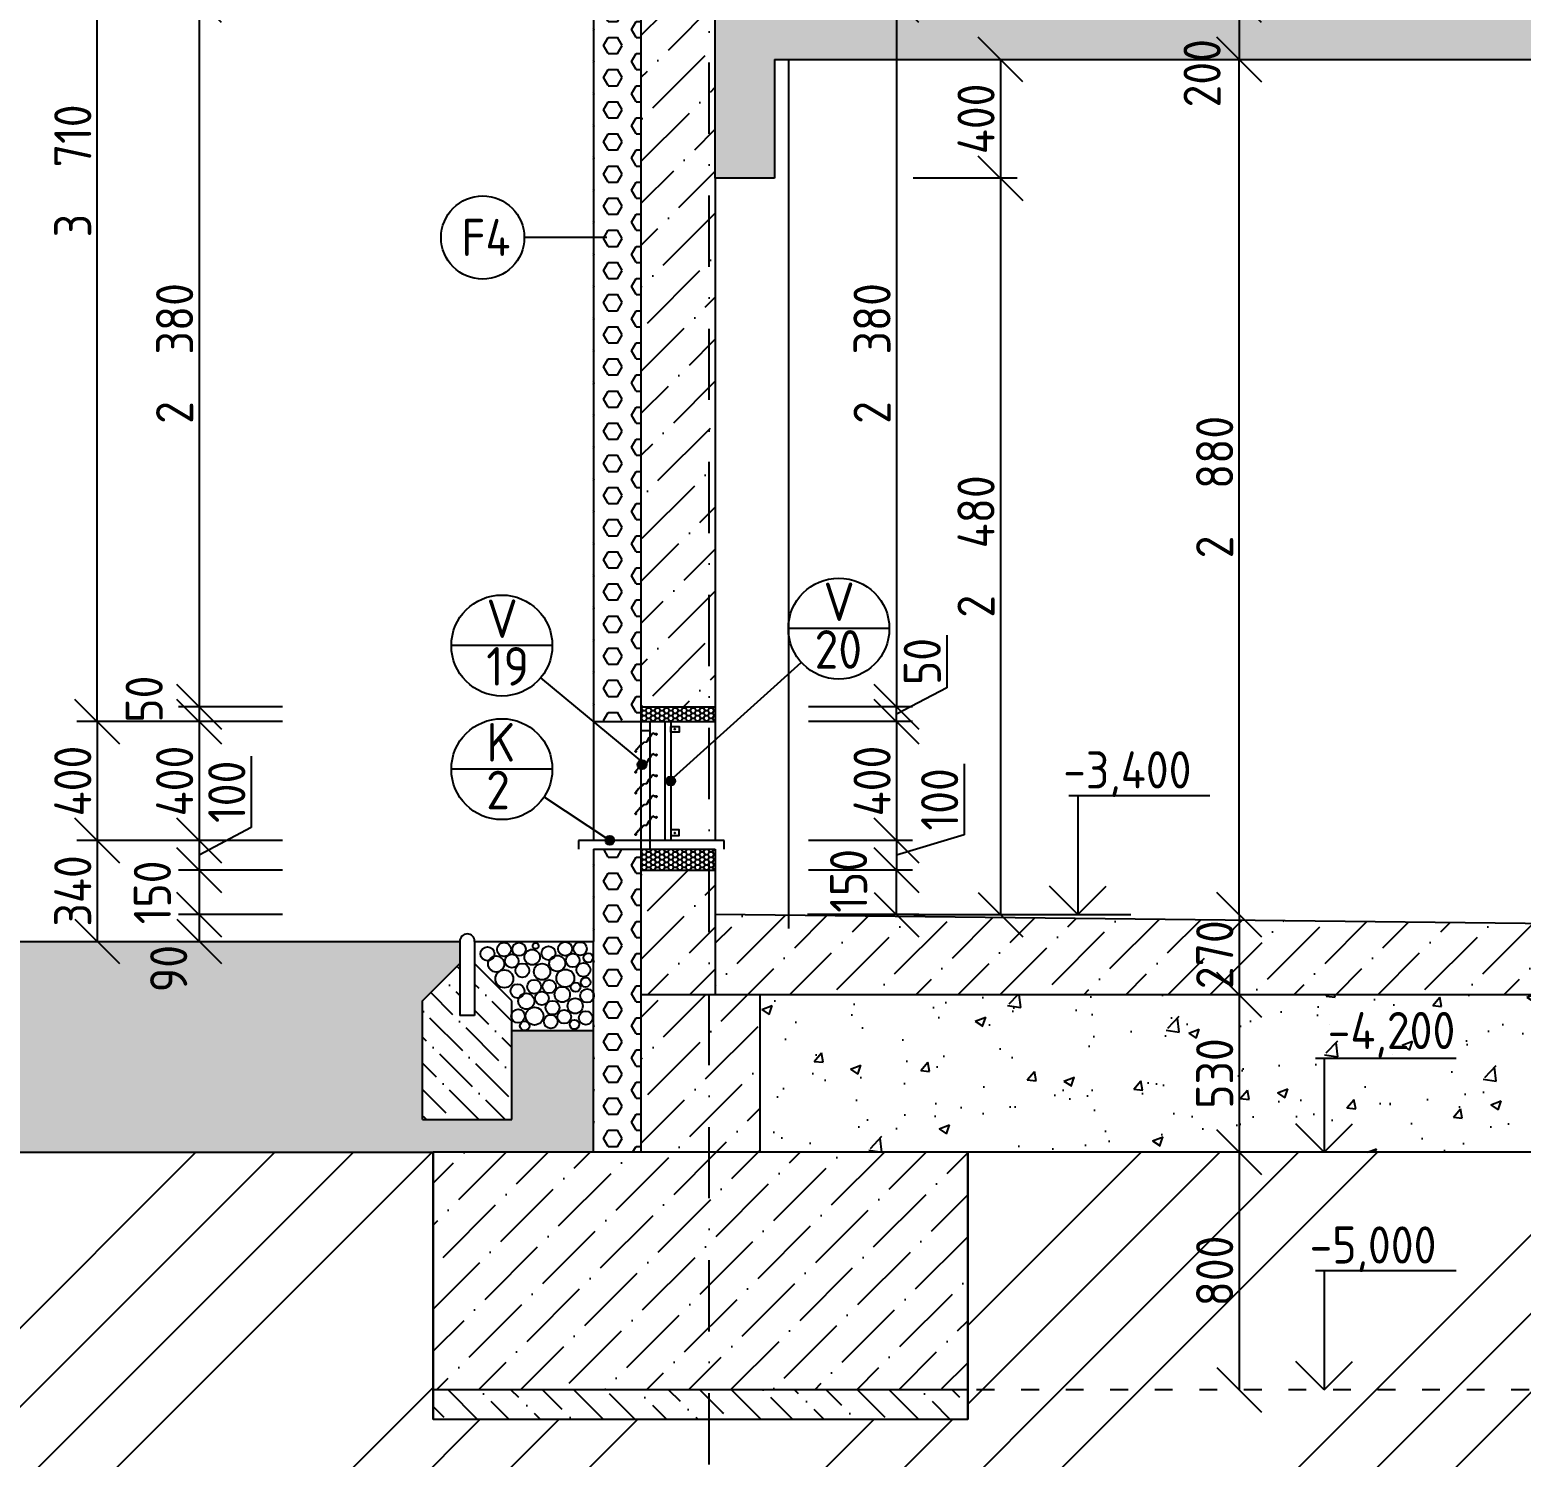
# Model space of a CAD drawing. Extents: x 3792242 to 5145247, y -1546315 to -1031918.
# Drawn here: x 3840655 to 3845676, y -1506987 to -1502180 of the extents above; entities that cross this region are included whole.
import ezdxf

# ---------------------------------------------------------------- set-up
doc = ezdxf.new("R2010")
doc.units = 0
doc.header["$MEASUREMENT"] = 0
doc.linetypes.add('ACAD_ISO03W100', pattern=[30, 12, -18])
doc.linetypes.add('BODKOCIARKOVANA_3', pattern=[5.6, 3, -1.3, 0, -1.3])
doc.layers.get('0').update_dxf_attribs({"linetype": 'CONTINUOUS'})
doc.layers.get('Defpoints').update_dxf_attribs({"color": 61, "linetype": 'CONTINUOUS'})
for name, color, linetype in [('KÓTY', 4, 'CONTINUOUS'), ('MÚRY', 1, 'CONTINUOUS'), ('OKNÁ', 143, 'CONTINUOUS'), ('osi', 253, 'CONTINUOUS'), ('POZEMOK', 7, 'CONTINUOUS'), ('TENKÁ', 7, 'CONTINUOUS'), ('ŠRAFY', 82, 'CONTINUOUS'), ('šrafy-múry', 8, 'CONTINUOUS')]:
    doc.layers.add(name, color=color, linetype=linetype)
doc.styles.add('STYLE1', font='isocp.shx')
doc.dimstyles.new('STANDARD-50', dxfattribs={"dimtxt": 125, "dimasz": 150, "dimexe": 10, "dimexo": 200, "dimgap": 20, "dimtad": 1, "dimdsep": 46, "dimlunit": 6, "dimtxsty": 'STYLE1', "dimblk1": 'OBLIQUE', "dimblk2": 'OBLIQUE', "dimsah": 1, "dimcen": 2.5, "dimse1": 1, "dimse2": 1, "dimadec": 0, "dimazin": 0, "dimtfac": 1, "dimtmove": 1, "dimatfit": 3, "dimldrblk": 'OBLIQUE', "dimfxl": 1, "dimtolj": 1, "dimtzin": 0, "dimarcsym": 0})
pattern_1 = [(45, (-46652.31, 7000), (53.0330086, 194.4543648), [250, -50, 0, -50])]
pattern_2 = [(45, (42813.19, 7000), (53.0330086, 194.4543648), [250, -50, 0, -50])]
pattern_3 = [(45, (42813.2, 0), (-795.49513, 795.49513), []), (45, (43078.4, 0), (-795.49513, 795.49513), []), (45, (43343.5, 0), (-795.49513, 795.49513), []), (45, (43608.7, 0), (-795.49513, 795.49513), [])]
pattern_4 = [(50, (-12142579.75, 625210.72), (358.6300913, -31.3760675), [37.5, -412.5]), (355, (-12142579.75, 625210.72), (-69.375667, 376.096067), [30, -330]), (100.4514445, (-12142549.87, 625208.1), (289.254423, 344.7199955), [31.870096, -350.571056]), (46.1842, (-12142579.75, 625310.72), (533.620665, -82.75964), [56.25, -618.75]), (96.6356355, (-12142535.3, 625303.83), (467.330973, 487.0593), [47.805171, -525.85688]), (351.184164, (-12142579.75, 625310.7), (467.330973, 487.0593), [45, -495]), (21, (-12142529.75, 625285.72), (298.453526, -201.3094453), [37.5, -412.5]), (326, (-12142529.75, 625285.72), (121.657666, 362.5750225), [30, -330]), (71.4514447, (-12142504.9, 625268.95), (420.111188, 161.2655764), [31.870095, -350.571056]), (37.5, (-12142579.75, 625210.72), (6.0799277, 166.4469269), [0, -326, 0, -335, 0, -331.25]), (7.5, (-12142579.75, 625210.72), (131.5347687, 197.205856), [0, -191, 0, -318.5, 0, -126.25]), (327.5, (-12142691.25, 625210.72), (266.9112181, -11.2774359), [0, -125, 0, -390, 0, -517.5]), (317.5, (-12142741.25, 625210.72), (291.5930847, 50.052491), [0, -162.5, 0, -259, 0, -367.5])]
pattern_5 = [(0, (-580897.81, 36883.5), (0, 54.12658774), [31.25, -62.5]), (120, (-580897.81, 36883.5), (-46.875, -27.06329387), [31.25, -62.5]), (60, (-580866.56, 36883.5), (-46.875, 27.06329387), [31.25, -62.5])]
pattern_6 = [(0, (-600416.307, 1000), (15, 8.660254038), [10, -20]), (120, (-600416.307, 1000), (-15, 8.660254038), [10, -20]), (60, (-600416.307, 1000), (4e-15, 17.320508076), [-20, 10])]
pattern_7 = [(135, (29533.19, 0), (-145.8407736, 39.7747564), [187.5, -37.5, 0, -37.5])]

# ---------------------------------------------------------------- blocks, each defined once
blk = doc.blocks.new('_OBLIQUE')
at = {"color": 0, "linetype": 'ByBlock'}
blk.add_line((-0.5, -0.5), (0.5, 0.5), dxfattribs=at)
blk = doc.blocks.new('*D33334')
at = {"layer": 'Defpoints', "color": 0}
for p in [(3843512.7, -1502280.3), (3843512.7, -1502680.3), (3843923.2, -1502680.3)]:
    blk.add_point(p, dxfattribs=at)
at = {"layer": 'KÓTY', "color": 0, "lineweight": -2, "ltscale": 0.25}
blk.add_line((3843923.2, -1502280.3), (3843923.2, -1502680.3), dxfattribs=at)
at = {"layer": 'KÓTY', "color": 0, "linetype": 'ByBlock', "lineweight": -2, "xscale": 150, "yscale": 150, "zscale": 150}
for p, rotation in [((3843923.2, -1502280.3), 90), ((3843923.2, -1502680.3), 270)]:
    blk.add_blockref('_OBLIQUE', p, dxfattribs=dict(at, rotation=rotation))
at = {"layer": 'KÓTY', "color": 0, "insert": (3843840.7, -1502480.3), "char_height": 125, "attachment_point": 5, "rotation": 90, "style": 'STYLE1'}
blk.add_mtext('\\A1;400', dxfattribs=at)
blk = doc.blocks.new('*D33335')
at = {"layer": 'Defpoints', "color": 0}
for p in [(3843312.7, -1502680.3), (3843312.7, -1505160.3), (3843923.2, -1505160.3)]:
    blk.add_point(p, dxfattribs=at)
at = {"layer": 'KÓTY', "color": 0, "lineweight": -2, "ltscale": 0.25}
blk.add_line((3843923.2, -1502680.3), (3843923.2, -1505160.3), dxfattribs=at)
at = {"layer": 'KÓTY', "color": 0, "linetype": 'ByBlock', "lineweight": -2, "xscale": 150, "yscale": 150, "zscale": 150}
for p, rotation in [((3843923.2, -1502680.3), 90), ((3843923.2, -1505160.3), 270)]:
    blk.add_blockref('_OBLIQUE', p, dxfattribs=dict(at, rotation=rotation))
at = {"layer": 'KÓTY', "color": 0, "insert": (3843840.7, -1503920.3), "char_height": 125, "attachment_point": 5, "rotation": 90, "style": 'STYLE1'}
blk.add_mtext('\\A1;2ﾠ480', dxfattribs=at)
blk = doc.blocks.new('*D39652')
at = {"layer": 'Defpoints', "color": 0}
for p in [(3844380.2, -1505960.3), (3844380.2, -1506760.3), (3844726.7, -1506760.3)]:
    blk.add_point(p, dxfattribs=at)
at = {"layer": 'KÓTY', "color": 0, "lineweight": -2, "ltscale": 0.25}
blk.add_line((3844726.7, -1505960.3), (3844726.7, -1506760.3), dxfattribs=at)
at = {"layer": 'KÓTY', "color": 0, "linetype": 'ByBlock', "lineweight": -2, "xscale": 150, "yscale": 150, "zscale": 150}
for p, rotation in [((3844726.7, -1505960.3), 90), ((3844726.7, -1506760.3), 270)]:
    blk.add_blockref('_OBLIQUE', p, dxfattribs=dict(at, rotation=rotation))
at = {"layer": 'KÓTY', "color": 0, "insert": (3844644.2, -1506360.3), "char_height": 125, "attachment_point": 5, "rotation": 90, "style": 'STYLE1'}
blk.add_mtext('\\A1;800', dxfattribs=at)
blk = doc.blocks.new('*D39653')
at = {"layer": 'Defpoints', "color": 0}
for p in [(3843680.2, -1505430.3), (3843680.2, -1505960.3), (3844726.7, -1505960.3)]:
    blk.add_point(p, dxfattribs=at)
at = {"layer": 'KÓTY', "color": 0, "lineweight": -2, "ltscale": 0.25}
blk.add_line((3844726.7, -1505430.3), (3844726.7, -1505960.3), dxfattribs=at)
at = {"layer": 'KÓTY', "color": 0, "linetype": 'ByBlock', "lineweight": -2, "xscale": 150, "yscale": 150, "zscale": 150}
for p, rotation in [((3844726.7, -1505430.3), 90), ((3844726.7, -1505960.3), 270)]:
    blk.add_blockref('_OBLIQUE', p, dxfattribs=dict(at, rotation=rotation))
at = {"layer": 'KÓTY', "color": 0, "insert": (3844644.2, -1505695.3), "char_height": 125, "attachment_point": 5, "rotation": 90, "style": 'STYLE1'}
blk.add_mtext('\\A1;530', dxfattribs=at)
blk = doc.blocks.new('*D39662')
at = {"layer": 'Defpoints', "color": 0}
for p in [(3844726.7, -1502080.3), (3844726.7, -1502280.3), (3844726.7, -1502280.3)]:
    blk.add_point(p, dxfattribs=at)
at = {"layer": 'KÓTY', "color": 0, "lineweight": -2, "ltscale": 0.25}
blk.add_line((3844726.7, -1502080.3), (3844726.7, -1502280.3), dxfattribs=at)
at = {"layer": 'KÓTY', "color": 0, "linetype": 'ByBlock', "lineweight": -2, "xscale": 150, "yscale": 150, "zscale": 150}
for p, rotation in [((3844726.7, -1502080.3), 90), ((3844726.7, -1502280.3), 270)]:
    blk.add_blockref('_OBLIQUE', p, dxfattribs=dict(at, rotation=rotation))
at = {"layer": 'KÓTY', "color": 0, "insert": (3844601.7, -1502326.5), "char_height": 125, "attachment_point": 5, "rotation": 90, "style": 'STYLE1'}
blk.add_mtext('\\A1;200', dxfattribs=at)
blk = doc.blocks.new('*D39663')
at = {"layer": 'Defpoints', "color": 0}
for p in [(3842957.2, -1502280.3), (3844726.7, -1502280.3), (3842757.2, -1505160.3)]:
    blk.add_point(p, dxfattribs=at)
at = {"layer": 'KÓTY', "color": 0, "lineweight": -2, "ltscale": 0.25}
blk.add_line((3844726.7, -1505160.3), (3844726.7, -1502280.3), dxfattribs=at)
at = {"layer": 'KÓTY', "color": 0, "linetype": 'ByBlock', "lineweight": -2, "xscale": 150, "yscale": 150, "zscale": 150}
for p, rotation in [((3844726.7, -1502280.3), 90), ((3844726.7, -1505160.3), 270)]:
    blk.add_blockref('_OBLIQUE', p, dxfattribs=dict(at, rotation=rotation))
at = {"layer": 'KÓTY', "color": 0, "insert": (3844644.2, -1503720.3), "char_height": 125, "attachment_point": 5, "rotation": 90, "style": 'STYLE1'}
blk.add_mtext('\\A1;2ﾠ880', dxfattribs=at)
blk = doc.blocks.new('*D39664')
at = {"layer": 'Defpoints', "color": 0}
for p in [(3843349.2, -1505160.3), (3843349.2, -1505430.3), (3844726.7, -1505430.3)]:
    blk.add_point(p, dxfattribs=at)
at = {"layer": 'KÓTY', "color": 0, "lineweight": -2, "ltscale": 0.25}
blk.add_line((3844726.7, -1505160.3), (3844726.7, -1505430.3), dxfattribs=at)
at = {"layer": 'KÓTY', "color": 0, "linetype": 'ByBlock', "lineweight": -2, "xscale": 150, "yscale": 150, "zscale": 150}
for p, rotation in [((3844726.7, -1505160.3), 90), ((3844726.7, -1505430.3), 270)]:
    blk.add_blockref('_OBLIQUE', p, dxfattribs=dict(at, rotation=rotation))
at = {"layer": 'KÓTY', "color": 0, "insert": (3844644.2, -1505295.3), "char_height": 125, "attachment_point": 5, "rotation": 90, "style": 'STYLE1'}
blk.add_mtext('\\A1;270', dxfattribs=at)
blk = doc.blocks.new('*D39670')
at = {"layer": 'Defpoints', "color": 0}
for p in [(3842962.7, -1505010.3), (3843573.2, -1505010.3), (3842962.7, -1505160.3)]:
    blk.add_point(p, dxfattribs=at)
at = {"layer": 'KÓTY', "color": 0, "lineweight": -2, "ltscale": 0.25}
blk.add_line((3843573.2, -1505160.3), (3843573.2, -1505010.3), dxfattribs=at)
at = {"layer": 'KÓTY', "color": 0, "linetype": 'ByBlock', "lineweight": -2, "xscale": 150, "yscale": 150, "zscale": 150}
for p, rotation in [((3843573.2, -1505010.3), 90), ((3843573.2, -1505160.3), 270)]:
    blk.add_blockref('_OBLIQUE', p, dxfattribs=dict(at, rotation=rotation))
at = {"layer": 'KÓTY', "color": 0, "insert": (3843411.7, -1505046.5), "char_height": 125, "attachment_point": 5, "rotation": 90, "style": 'STYLE1'}
blk.add_mtext('\\A1;150', dxfattribs=at)
blk = doc.blocks.new('*D39672')
at = {"layer": 'Defpoints', "color": 0}
for p in [(3842742.7, -1504910.3), (3842742.7, -1505010.3), (3843573.2, -1505010.3)]:
    blk.add_point(p, dxfattribs=at)
at = {"layer": 'KÓTY', "color": 0, "lineweight": -2, "ltscale": 0.25}
for p, q in [((3843800.7, -1504651.9), (3843800.7, -1504892)), ((3843800.7, -1504892), (3843573.2, -1504960.3)), ((3843573.2, -1504910.3), (3843573.2, -1505010.3))]:
    blk.add_line(p, q, dxfattribs=at)
at = {"layer": 'KÓTY', "color": 0, "linetype": 'ByBlock', "lineweight": -2, "xscale": 150, "yscale": 150, "zscale": 150}
for p, rotation in [((3843573.2, -1504910.3), 90), ((3843573.2, -1505010.3), 270)]:
    blk.add_blockref('_OBLIQUE', p, dxfattribs=dict(at, rotation=rotation))
at = {"layer": 'KÓTY', "color": 0, "insert": (3843718.2, -1504772), "char_height": 125, "attachment_point": 5, "rotation": 90, "style": 'STYLE1'}
blk.add_mtext('\\A1;100', dxfattribs=at)
blk = doc.blocks.new('*D39673')
at = {"layer": 'Defpoints', "color": 0}
for p in [(3842782.7, -1504510.3), (3842742.7, -1504910.3), (3843573.2, -1504910.3)]:
    blk.add_point(p, dxfattribs=at)
at = {"layer": 'KÓTY', "color": 0, "lineweight": -2, "ltscale": 0.25}
blk.add_line((3843573.2, -1504510.3), (3843573.2, -1504910.3), dxfattribs=at)
at = {"layer": 'KÓTY', "color": 0, "linetype": 'ByBlock', "lineweight": -2, "xscale": 150, "yscale": 150, "zscale": 150}
for p, rotation in [((3843573.2, -1504510.3), 90), ((3843573.2, -1504910.3), 270)]:
    blk.add_blockref('_OBLIQUE', p, dxfattribs=dict(at, rotation=rotation))
at = {"layer": 'KÓTY', "color": 0, "insert": (3843490.7, -1504710.3), "char_height": 125, "attachment_point": 5, "rotation": 90, "style": 'STYLE1'}
blk.add_mtext('\\A1;400', dxfattribs=at)
blk = doc.blocks.new('*D39674')
at = {"layer": 'Defpoints', "color": 0}
for p in [(3842962.7, -1504460.3), (3843573.2, -1504460.3), (3842962.7, -1504510.3)]:
    blk.add_point(p, dxfattribs=at)
at = {"layer": 'KÓTY', "color": 0, "lineweight": -2, "ltscale": 0.25}
for p, q in [((3843742.2, -1504218.9), (3843742.2, -1504396.5)), ((3843742.2, -1504396.5), (3843573.2, -1504485.3)), ((3843573.2, -1504510.3), (3843573.2, -1504460.3))]:
    blk.add_line(p, q, dxfattribs=at)
at = {"layer": 'KÓTY', "color": 0, "linetype": 'ByBlock', "lineweight": -2, "xscale": 150, "yscale": 150, "zscale": 150}
for p, rotation in [((3843573.2, -1504460.3), 90), ((3843573.2, -1504510.3), 270)]:
    blk.add_blockref('_OBLIQUE', p, dxfattribs=dict(at, rotation=rotation))
at = {"layer": 'KÓTY', "color": 0, "insert": (3843659.7, -1504307.7), "char_height": 125, "attachment_point": 5, "rotation": 90, "style": 'STYLE1'}
blk.add_mtext('\\A1;50', dxfattribs=at)
blk = doc.blocks.new('*D39675')
at = {"layer": 'Defpoints', "color": 0}
for p in [(3842962.7, -1502080.3), (3842837.7, -1504460.3), (3843573.2, -1504460.3)]:
    blk.add_point(p, dxfattribs=at)
at = {"layer": 'KÓTY', "color": 0, "lineweight": -2, "ltscale": 0.25}
blk.add_line((3843573.2, -1502080.3), (3843573.2, -1504460.3), dxfattribs=at)
at = {"layer": 'KÓTY', "color": 0, "linetype": 'ByBlock', "lineweight": -2, "xscale": 150, "yscale": 150, "zscale": 150}
for p, rotation in [((3843573.2, -1502080.3), 90), ((3843573.2, -1504460.3), 270)]:
    blk.add_blockref('_OBLIQUE', p, dxfattribs=dict(at, rotation=rotation))
at = {"layer": 'KÓTY', "color": 0, "insert": (3843490.7, -1503270.3), "char_height": 125, "attachment_point": 5, "rotation": 90, "style": 'STYLE1'}
blk.add_mtext('\\A1;2ﾠ380', dxfattribs=at)
blk = doc.blocks.new('ZALUZIE')
at = {"layer": 'POZEMOK', "linetype": 'ByBlock'}
for p, q in [((3889058.3, -1509696.8), (3889064.9, -1509702.6)), ((3889064.6, -1509703), (3889058.3, -1509697.5)), ((3889066.9, -1509705.4), (3889067.3, -1509705.1)), ((3888987.8, -1509741.5), (3888988.2, -1509741.2)), ((3889021.3, -1509719.5), (3889031.2, -1509720.9)), ((3889031.4, -1509721.4), (3889021.4, -1509720))]:
    blk.add_line(p, q, dxfattribs=at)
at = {"layer": 'POZEMOK', "linetype": 'ByBlock', "extrusion": (0, 0, -1)}
for centre, radius, start, end in [((-3889143.7, -1509820.2), 150, 41.4386, 45.3881), ((-3889143.7, -1509820.2), 150, 45.3881, 55.3086), ((-3889065.9, -1509701.5), 2, 222.4656, 311.2073), ((-3889068.7, -1509704), 2.25, 42.4656, 323.2073), ((-3888986.8, -1509742.2), 1.75, 143.2075, 50.9454), ((-3889078.9, -1509855.8), 148, 50.9454, 64.017), ((-3889078.9, -1509855.8), 148, 64.017, 67.1183)]:
    blk.add_arc(centre, radius, start, end, dxfattribs=at)
at = {"layer": 'POZEMOK', "linetype": 'ByBlock'}
for centre, radius, start, end in [((3889143.7, -1509820.2), 149.5, 134.6735, 138.6649), ((3889143.7, -1509820.2), 149.5, 124.8408, 134.6735), ((3889065.9, -1509701.5), 1.5, 228.7927, 317.5344), ((3889068.7, -1509704), 1.75, 216.7927, 137.5344), ((3888986.8, -1509742.2), 1.25, 129.0546, 36.7924), ((3889078.9, -1509855.8), 147.5, 115.9803, 129.0546), ((3889078.9, -1509855.8), 147.5, 112.9357, 115.9803)]:
    blk.add_arc(centre, radius, start, end, dxfattribs=at)
blk = doc.blocks.new('*D49259')
at = {"layer": 'Defpoints', "color": 0}
for p in [(3840882.2, -1500800.3), (3842552.7, -1500800.3), (3842552.7, -1504510.3)]:
    blk.add_point(p, dxfattribs=at)
at = {"layer": 'KÓTY', "color": 0, "lineweight": -2, "ltscale": 0.25}
blk.add_line((3840882.2, -1504510.3), (3840882.2, -1500800.3), dxfattribs=at)
at = {"layer": 'KÓTY', "color": 0, "linetype": 'ByBlock', "lineweight": -2, "xscale": 150, "yscale": 150, "zscale": 150}
for p, rotation in [((3840882.2, -1500800.3), 90), ((3840882.2, -1504510.3), 270)]:
    blk.add_blockref('_OBLIQUE', p, dxfattribs=dict(at, rotation=rotation))
at = {"layer": 'KÓTY', "color": 0, "insert": (3840799.7, -1502655.3), "char_height": 125, "attachment_point": 5, "rotation": 90, "style": 'STYLE1'}
blk.add_mtext('\\A1;3ﾠ710', dxfattribs=at)
blk = doc.blocks.new('*D49260')
at = {"layer": 'Defpoints', "color": 0}
for p in [(3842962.7, -1504510.3), (3840882.2, -1504910.3), (3842962.7, -1504910.3)]:
    blk.add_point(p, dxfattribs=at)
at = {"layer": 'KÓTY', "color": 0, "lineweight": -2, "ltscale": 0.25}
blk.add_line((3840882.2, -1504510.3), (3840882.2, -1504910.3), dxfattribs=at)
at = {"layer": 'KÓTY', "color": 0, "linetype": 'ByBlock', "lineweight": -2, "xscale": 150, "yscale": 150, "zscale": 150}
for p, rotation in [((3840882.2, -1504510.3), 90), ((3840882.2, -1504910.3), 270)]:
    blk.add_blockref('_OBLIQUE', p, dxfattribs=dict(at, rotation=rotation))
at = {"layer": 'KÓTY', "color": 0, "insert": (3840799.7, -1504710.3), "char_height": 125, "attachment_point": 5, "rotation": 90, "style": 'STYLE1'}
blk.add_mtext('\\A1;400', dxfattribs=at)
blk = doc.blocks.new('*D49261')
at = {"layer": 'Defpoints', "color": 0}
for p in [(3842552.7, -1504910.3), (3840882.2, -1505250.3), (3842552.7, -1505250.3)]:
    blk.add_point(p, dxfattribs=at)
at = {"layer": 'KÓTY', "color": 0, "lineweight": -2, "ltscale": 0.25}
blk.add_line((3840882.2, -1504910.3), (3840882.2, -1505250.3), dxfattribs=at)
at = {"layer": 'KÓTY', "color": 0, "linetype": 'ByBlock', "lineweight": -2, "xscale": 150, "yscale": 150, "zscale": 150}
for p, rotation in [((3840882.2, -1504910.3), 90), ((3840882.2, -1505250.3), 270)]:
    blk.add_blockref('_OBLIQUE', p, dxfattribs=dict(at, rotation=rotation))
at = {"layer": 'KÓTY', "color": 0, "insert": (3840799.7, -1505080.3), "char_height": 125, "attachment_point": 5, "rotation": 90, "style": 'STYLE1'}
blk.add_mtext('\\A1;340', dxfattribs=at)
blk = doc.blocks.new('*D49262')
at = {"layer": 'Defpoints', "color": 0}
for p in [(3842962.7, -1502080.3), (3841225.2, -1504460.3), (3842962.7, -1504460.3)]:
    blk.add_point(p, dxfattribs=at)
at = {"layer": 'KÓTY', "color": 0, "lineweight": -2, "ltscale": 0.25}
blk.add_line((3841225.2, -1502080.3), (3841225.2, -1504460.3), dxfattribs=at)
at = {"layer": 'KÓTY', "color": 0, "linetype": 'ByBlock', "lineweight": -2, "xscale": 150, "yscale": 150, "zscale": 150}
for p, rotation in [((3841225.2, -1502080.3), 90), ((3841225.2, -1504460.3), 270)]:
    blk.add_blockref('_OBLIQUE', p, dxfattribs=dict(at, rotation=rotation))
at = {"layer": 'KÓTY', "color": 0, "insert": (3841142.7, -1503270.3), "char_height": 125, "attachment_point": 5, "rotation": 90, "style": 'STYLE1'}
blk.add_mtext('\\A1;2ﾠ380', dxfattribs=at)
blk = doc.blocks.new('*D49263')
at = {"layer": 'Defpoints', "color": 0}
for p in [(3842962.7, -1504460.3), (3841225.2, -1504510.3), (3842962.7, -1504510.3)]:
    blk.add_point(p, dxfattribs=at)
at = {"layer": 'KÓTY', "color": 0, "lineweight": -2, "ltscale": 0.25}
blk.add_line((3841225.2, -1504460.3), (3841225.2, -1504510.3), dxfattribs=at)
at = {"layer": 'KÓTY', "color": 0, "linetype": 'ByBlock', "lineweight": -2, "xscale": 150, "yscale": 150, "zscale": 150}
for p, rotation in [((3841225.2, -1504460.3), 90), ((3841225.2, -1504510.3), 270)]:
    blk.add_blockref('_OBLIQUE', p, dxfattribs=dict(at, rotation=rotation))
at = {"layer": 'KÓTY', "color": 0, "insert": (3841040.2, -1504434.5), "char_height": 125, "attachment_point": 5, "rotation": 90, "style": 'STYLE1'}
blk.add_mtext('\\A1;50', dxfattribs=at)
blk = doc.blocks.new('*D49264')
at = {"layer": 'Defpoints', "color": 0}
for p in [(3842962.7, -1504510.3), (3841225.2, -1504910.3), (3842962.7, -1504910.3)]:
    blk.add_point(p, dxfattribs=at)
at = {"layer": 'KÓTY', "color": 0, "lineweight": -2, "ltscale": 0.25}
blk.add_line((3841225.2, -1504510.3), (3841225.2, -1504910.3), dxfattribs=at)
at = {"layer": 'KÓTY', "color": 0, "linetype": 'ByBlock', "lineweight": -2, "xscale": 150, "yscale": 150, "zscale": 150}
for p, rotation in [((3841225.2, -1504510.3), 90), ((3841225.2, -1504910.3), 270)]:
    blk.add_blockref('_OBLIQUE', p, dxfattribs=dict(at, rotation=rotation))
at = {"layer": 'KÓTY', "color": 0, "insert": (3841142.7, -1504710.3), "char_height": 125, "attachment_point": 5, "rotation": 90, "style": 'STYLE1'}
blk.add_mtext('\\A1;400', dxfattribs=at)
blk = doc.blocks.new('*D49265')
at = {"layer": 'Defpoints', "color": 0}
for p in [(3842962.7, -1504910.3), (3841225.2, -1505010.3), (3842962.7, -1505010.3)]:
    blk.add_point(p, dxfattribs=at)
at = {"layer": 'KÓTY', "color": 0, "lineweight": -2, "ltscale": 0.25}
for p, q in [((3841400.7, -1504626.4), (3841400.7, -1504866.5)), ((3841400.7, -1504866.5), (3841225.2, -1504960.3)), ((3841225.2, -1504910.3), (3841225.2, -1505010.3))]:
    blk.add_line(p, q, dxfattribs=at)
at = {"layer": 'KÓTY', "color": 0, "linetype": 'ByBlock', "lineweight": -2, "xscale": 150, "yscale": 150, "zscale": 150}
for p, rotation in [((3841225.2, -1504910.3), 90), ((3841225.2, -1505010.3), 270)]:
    blk.add_blockref('_OBLIQUE', p, dxfattribs=dict(at, rotation=rotation))
at = {"layer": 'KÓTY', "color": 0, "insert": (3841318.2, -1504746.5), "char_height": 125, "attachment_point": 5, "rotation": 90, "style": 'STYLE1'}
blk.add_mtext('\\A1;100', dxfattribs=at)
blk = doc.blocks.new('*D49266')
at = {"layer": 'Defpoints', "color": 0}
for p in [(3842962.7, -1505010.3), (3841225.2, -1505160.3), (3842962.7, -1505160.3)]:
    blk.add_point(p, dxfattribs=at)
at = {"layer": 'KÓTY', "color": 0, "lineweight": -2, "ltscale": 0.25}
blk.add_line((3841225.2, -1505010.3), (3841225.2, -1505160.3), dxfattribs=at)
at = {"layer": 'KÓTY', "color": 0, "linetype": 'ByBlock', "lineweight": -2, "xscale": 150, "yscale": 150, "zscale": 150}
for p, rotation in [((3841225.2, -1505010.3), 90), ((3841225.2, -1505160.3), 270)]:
    blk.add_blockref('_OBLIQUE', p, dxfattribs=dict(at, rotation=rotation))
at = {"layer": 'KÓTY', "color": 0, "insert": (3841067.7, -1505085.3), "char_height": 125, "attachment_point": 5, "rotation": 90, "style": 'STYLE1'}
blk.add_mtext('\\A1;150', dxfattribs=at)
blk = doc.blocks.new('*D49267')
at = {"layer": 'Defpoints', "color": 0}
for p in [(3842962.7, -1505160.3), (3841225.2, -1505250.3), (3842552.7, -1505250.3)]:
    blk.add_point(p, dxfattribs=at)
at = {"layer": 'KÓTY', "color": 0, "lineweight": -2, "ltscale": 0.25}
blk.add_line((3841225.2, -1505160.3), (3841225.2, -1505250.3), dxfattribs=at)
at = {"layer": 'KÓTY', "color": 0, "linetype": 'ByBlock', "lineweight": -2, "xscale": 150, "yscale": 150, "zscale": 150}
for p, rotation in [((3841225.2, -1505160.3), 90), ((3841225.2, -1505250.3), 270)]:
    blk.add_blockref('_OBLIQUE', p, dxfattribs=dict(at, rotation=rotation))
at = {"layer": 'KÓTY', "color": 0, "insert": (3841122.7, -1505342), "char_height": 125, "attachment_point": 5, "rotation": 90, "style": 'STYLE1'}
blk.add_mtext('\\A1;90', dxfattribs=at)

msp = doc.modelspace()

# ---------------------------------------------------------------- hatches: boundary and pattern name
at = {"layer": 'TENKÁ'}
h = msp.add_hatch(color=256, dxfattribs=at)
h.dxf.hatch_style = 1
h.paths.add_polyline_path([(3842716.292, -1504639.907, 2.41421356), (3842731.292, -1504654.907, 0.41421356)])
h = msp.add_hatch(color=256, dxfattribs=at)
h.dxf.hatch_style = 1
h.paths.add_polyline_path([(3842812.693, -1504695.27, 2.41421356), (3842827.693, -1504710.27, 0.41421356)])
h = msp.add_hatch(color=256, dxfattribs=at)
h.dxf.hatch_style = 1
h.paths.add_polyline_path([(3842607.693, -1504895.27, 2.41421356), (3842622.693, -1504910.27, 0.41421356)])
at = {"layer": 'ŠRAFY'}
h = msp.add_hatch(dxfattribs=at)
h.set_pattern_fill('HEX', color=256, scale=250, angle=180)
h.set_pattern_definition(pattern_5)
h.paths.add_polyline_path([(3842712.693, -1504510.27), (3842712.693, -1504460.27), (3842712.693, -1502080.27), (3842712.693, -1501860.27), (3842712.693, -1500830.27), (3842552.693, -1500830.27), (3842552.693, -1504510.27)])
h = msp.add_hatch(dxfattribs=at)
h.set_pattern_fill('HEX', color=256, scale=250)
h.set_pattern_definition([(0, (-647086.31, 9760.27), (0, 54.12658774), [31.25, -62.5]), (120, (-647086.31, 9760.27), (-46.875, -27.06329387), [31.25, -62.5]), (60, (-647055.06, 9760.27), (-46.875, 27.06329387), [31.25, -62.5])])
h.paths.add_polyline_path([(3843162.693, -1502680.27), (3843162.693, -1502280.27), (3855942.693, -1502280.27), (3855942.693, -1502680.27), (3856142.693, -1502680.27), (3856142.693, -1502080.27), (3842962.693, -1502080.27), (3842962.693, -1502680.27)])
h = msp.add_hatch(dxfattribs=at)
h.set_pattern_fill('HONEY', color=256, scale=80)
h.set_pattern_definition(pattern_6)
h.paths.add_polyline_path([(3842962.693, -1504510.27), (3842962.693, -1504460.27), (3842712.693, -1504460.27), (3842712.693, -1504510.27)])
at = {"layer": 'ŠRAFY', "ltscale": 0.25}
h = msp.add_hatch(dxfattribs=at)
h.set_pattern_fill('ANSI34', color=256, scale=1500)
h.set_pattern_definition(pattern_3)
h.paths.add_polyline_path([(3843812.693, -1506860.27), (3843812.693, -1506760.27), (3845012.693, -1506760.27), (3848402.693, -1506760.27), (3848402.693, -1505960.27), (3850427.693, -1505960.27), (3850427.693, -1506760.27), (3852627.693, -1506760.27), (3854353.693, -1506760.27), (3855292.693, -1506760.27), (3855292.693, -1506860.27), (3857092.693, -1506860.27), (3857092.693, -1506760.27), (3857092.693, -1505960.27), (3858312.693, -1504740.27), (3858549.193, -1504740.27), (3858549.193, -1508064.5), (3793829.193, -1508064.5), (3793829.193, -1505380.278), (3795307.693, -1505371.058), (3795307.693, -1505550.27), (3795607.693, -1505550.27), (3795607.693, -1505300.27), (3795682.693, -1505300.27), (3796342.693, -1505960.27), (3796342.693, -1506760.27), (3798763.693, -1506760.27), (3808758.193, -1506760.27), (3809872.693, -1506760.27), (3811372.693, -1506760.27), (3811372.693, -1505960.27), (3842012.693, -1505960.27), (3842012.693, -1506760.27), (3842012.693, -1506860.27)])
at = {"layer": 'ŠRAFY'}
h = msp.add_hatch(dxfattribs=at)
h.set_pattern_fill('HEX', color=256, scale=250, angle=180)
h.set_pattern_definition(pattern_5)
h.paths.add_polyline_path([(3842552.693, -1505425.089, -0.09350042), (3842554.279, -1505433.5, -0.09350042), (3842552.693, -1505441.911), (3842552.693, -1505550.27), (3842552.693, -1505960.27), (3842712.693, -1505960.27), (3842712.693, -1505430.27), (3842712.693, -1505010.27), (3842712.693, -1504940.27), (3842552.693, -1504940.27), (3842552.693, -1505250.27), (3842552.693, -1505305.5)])
h = msp.add_hatch(dxfattribs=at)
h.set_pattern_fill('HONEY', color=256, scale=80)
h.set_pattern_definition(pattern_6)
h.paths.add_polyline_path([(3842712.693, -1505010.27), (3842962.693, -1505010.27), (3842962.693, -1504940.27), (3842712.693, -1504940.27)])
at = {"layer": 'ŠRAFY', "ltscale": 0.25}
h = msp.add_hatch(dxfattribs=at)
h.set_pattern_fill('AR-CONC', color=256, scale=50)
h.set_pattern_definition(pattern_4)
h.paths.add_polyline_path([(3838927.693, -1505600.27), (3837584.693, -1505600.27), (3837584.693, -1505850.27), (3837284.693, -1505850.27), (3837284.693, -1505450.27), (3837409.693, -1505325.27), (3837409.693, -1505250.27), (3815002.693, -1505250.27), (3815002.693, -1505325.27), (3815127.693, -1505450.27), (3815127.693, -1505850.27), (3814827.693, -1505850.27), (3814827.693, -1505591.822), (3811372.693, -1505330.739), (3811372.693, -1505960.27), (3842012.693, -1505960.27), (3842552.693, -1505960.27), (3842552.693, -1505550.27), (3842325.672, -1505550.27, -0.14365488), (3842316.713, -1505550.27), (3842277.693, -1505550.27), (3842277.693, -1505850.27), (3841977.693, -1505850.27), (3841977.693, -1505450.27), (3842102.693, -1505325.27), (3842102.693, -1505250.27), (3839102.693, -1505250.27), (3839102.693, -1505325.27), (3839227.693, -1505450.27), (3839227.693, -1505850.27), (3838927.693, -1505850.27)])
h = msp.add_hatch(dxfattribs=at)
h.set_pattern_fill('ANSI36', color=256, scale=500, angle=90)
h.set_pattern_definition([(135, (-12100703.675, 623247.38), (-121.53397802, 33.14563037), [156.25, -31.25, 0, -31.25])])
h.paths.add_polyline_path([(3842277.693, -1505450.27), (3842152.693, -1505325.27), (3842152.693, -1505500.27), (3842102.693, -1505500.27), (3842102.693, -1505325.27), (3841977.693, -1505450.27), (3841977.693, -1505850.27), (3842277.693, -1505850.27)])
h = msp.add_hatch(dxfattribs=at)
h.set_pattern_fill('AR-CONC', color=256, scale=50)
h.set_pattern_definition(pattern_4)
h.paths.add_polyline_path([(3843812.693, -1505960.27), (3848402.693, -1505960.27), (3850427.693, -1505960.27), (3851202.693, -1505960.27), (3851202.693, -1505430.27), (3843112.693, -1505430.27), (3843112.693, -1505960.27)])
h.paths.add_polyline_path([(3845012.035, -1505462.895), (3845530.884, -1505462.895), (3845530.884, -1505662.944), (3845012.035, -1505662.944)], flags=24)
h.paths.add_polyline_path([(3844519.193, -1505839.07), (3844519.193, -1505551.471), (3844769.193, -1505551.471), (3844769.193, -1505839.07)], flags=24)
h.paths.add_polyline_path([(3849789.958, -1505648.894), (3850296.307, -1505648.894), (3850296.307, -1505848.944), (3849789.958, -1505848.944)], flags=24)
h.paths.add_polyline_path([(3848821.693, -1505687.799), (3848821.693, -1505425.201), (3849071.693, -1505425.201), (3849071.693, -1505687.799)], flags=9)
h = msp.add_hatch(dxfattribs=at)
h.set_pattern_fill('ANSI34', color=256, scale=1500)
h.set_pattern_definition(pattern_3)
h.paths.add_polyline_path([(3843812.693, -1506760.27), (3848402.693, -1506760.27), (3848402.693, -1505960.27), (3843812.693, -1505960.27)])
h.paths.add_polyline_path([(3844519.193, -1506504.07), (3844519.193, -1506216.471), (3844769.193, -1506216.471), (3844769.193, -1506504.07)], flags=24)
h.paths.add_polyline_path([(3844951.082, -1506185.2), (3845457.43, -1506185.2), (3845457.43, -1506385.249), (3844951.082, -1506385.249)], flags=24)
at = {"layer": 'šrafy-múry'}
h = msp.add_hatch(dxfattribs=at)
h.set_pattern_fill('ANSI36', color=253, scale=800, angle=360)
h.set_pattern_definition(pattern_2)
h.paths.add_polyline_path([(3842962.693, -1504460.27), (3842962.693, -1502680.27), (3842962.693, -1502080.27), (3842712.693, -1502080.27), (3842712.693, -1504460.27)])
h = msp.add_hatch(dxfattribs=at)
h.set_pattern_fill('ANSI36', color=253, scale=800, angle=360)
h.set_pattern_definition(pattern_2)
h.paths.add_polyline_path([(3842962.693, -1505430.27), (3842962.693, -1505160.27), (3842962.693, -1505010.27), (3842712.693, -1505010.27), (3842712.693, -1505430.27)])
h = msp.add_hatch(dxfattribs=at)
h.set_pattern_fill('ANSI36', color=253, scale=800, angle=360)
h.set_pattern_definition(pattern_1)
h.paths.add_polyline_path([(3856142.693, -1505430.27), (3856142.693, -1505160.27), (3849627.693, -1505230.27), (3849627.693, -1505280.27), (3849477.693, -1505280.27), (3849477.693, -1505230.27), (3842962.693, -1505160.27), (3842962.693, -1505430.27)])
h.paths.add_polyline_path([(3854631.193, -1505439.07), (3854631.193, -1505151.471), (3854881.193, -1505151.471), (3854881.193, -1505439.07)], flags=9)
h.paths.add_polyline_path([(3844519.193, -1505439.07), (3844519.193, -1505151.471), (3844769.193, -1505151.471), (3844769.193, -1505439.07)], flags=9)
h = msp.add_hatch(dxfattribs=at)
h.set_pattern_fill('ANSI36', color=253, scale=800, angle=360)
h.set_pattern_definition(pattern_1)
h.paths.add_polyline_path([(3842712.693, -1505960.27), (3843112.693, -1505960.27), (3843112.693, -1505430.27), (3842712.693, -1505430.27)])
h = msp.add_hatch(dxfattribs=at)
h.set_pattern_fill('ANSI36', color=253, scale=800, angle=360)
h.set_pattern_definition(pattern_1)
h.paths.add_polyline_path([(3842012.693, -1506760.27), (3843812.693, -1506760.27), (3843812.693, -1505960.27), (3842012.693, -1505960.27)])
h = msp.add_hatch(dxfattribs=at)
h.set_pattern_fill('ANSI36', color=253, scale=600, angle=90)
h.set_pattern_definition(pattern_7)
h.paths.add_polyline_path([(3842012.693, -1506760.27), (3842012.693, -1506860.27), (3842987.693, -1506860.27), (3842987.693, -1506760.27)])
h = msp.add_hatch(dxfattribs=at)
h.set_pattern_fill('ANSI36', color=253, scale=600, angle=90)
h.set_pattern_definition(pattern_7)
h.paths.add_polyline_path([(3842987.693, -1506760.27), (3842987.693, -1506860.27), (3843812.693, -1506860.27), (3843812.693, -1506760.27)])

# ---------------------------------------------------------------- linework, layer by layer
at = {"color": 253}
for p, q in [((3811372.693, -1505960.27), (3842012.693, -1505960.27)), ((3848402.693, -1505960.27), (3843812.693, -1505960.27))]:
    msp.add_line(p, q, dxfattribs=at)
at = {"layer": 'KÓTY', "ltscale": 0.25}
for p, q in [((3843979.596, -1502680.27), (3843629.596, -1502680.27)), ((3841506.096, -1504460.27), (3841156.096, -1504460.27)), ((3843626.596, -1504460.27), (3843276.596, -1504460.27)), ((3841163.096, -1504510.27), (3840813.096, -1504510.27)), ((3841506.096, -1504510.27), (3841156.096, -1504510.27)), ((3843626.596, -1504510.27), (3843276.596, -1504510.27)), ((3841163.096, -1504910.27), (3840813.096, -1504910.27)), ((3841506.096, -1504910.27), (3841156.096, -1504910.27)), ((3843626.596, -1504910.27), (3843276.596, -1504910.27)), ((3841506.096, -1505010.27), (3841156.096, -1505010.27)), ((3843626.596, -1505010.27), (3843276.596, -1505010.27)), ((3841506.096, -1505160.27), (3841156.096, -1505160.27))]:
    msp.add_line(p, q, dxfattribs=at)
at = {"layer": 'KÓTY'}
for p, q in [((3843631.693, -1505160.27), (3843273.693, -1505160.27)), ((3843648.193, -1505160.27), (3843290.193, -1505160.27)), ((3843631.693, -1505160.27), (3844345.193, -1505160.27)), ((3843648.193, -1505160.27), (3844361.693, -1505160.27))]:
    msp.add_line(p, q, dxfattribs=at)
at = {"layer": 'MÚRY'}
for p, q in [((3842552.693, -1500830.27), (3842552.693, -1504510.27)), ((3843162.693, -1502280.27), (3855942.693, -1502280.27)), ((3843162.693, -1502280.27), (3843162.693, -1502680.27)), ((3842962.693, -1502680.27), (3842962.693, -1504510.27)), ((3843162.693, -1502680.27), (3842962.693, -1502680.27)), ((3842552.693, -1504510.27), (3842962.693, -1504510.27)), ((3842552.693, -1504510.27), (3842962.693, -1504510.27)), ((3842552.693, -1504940.27), (3842962.693, -1504940.27)), ((3842552.693, -1504940.27), (3842552.693, -1505250.27)), ((3842962.693, -1504940.27), (3842962.693, -1505160.27)), ((3849477.693, -1505230.27), (3842962.693, -1505160.27)), ((3839102.693, -1505250.27), (3842102.693, -1505250.27)), ((3842152.693, -1505250.27), (3842552.693, -1505250.27))]:
    msp.add_line(p, q, dxfattribs=at)
msp.add_arc((3842127.693, -1505250.27), 25, 0, 180, dxfattribs=at)
at = {"layer": 'OKNÁ', "ltscale": 0.25}
msp.add_line((3842597.193, -1502879.879), (3842319.831, -1502879.879), dxfattribs=at)
msp.add_circle((3842179.831, -1502879.879), 140, dxfattribs=at)
at = {"layer": 'osi', "linetype": 'BODKOCIARKOVANA_3', "ltscale": 80}
msp.add_line((3842942.693, -1508356), (3842942.693, -1485946), dxfattribs=at)
at = {"layer": 'POZEMOK', "color": 8, "ltscale": 0.25}
for p, q in [((3842712.693, -1504510.27), (3842712.693, -1504940.27)), ((3842742.693, -1504510.27), (3842742.693, -1504940.27))]:
    msp.add_line(p, q, dxfattribs=at)
at = {"layer": 'POZEMOK', "color": 8}
for p, q in [((3842712.693, -1504510.27), (3842712.693, -1504910.27)), ((3842712.693, -1504540.27), (3842742.693, -1504540.27)), ((3842742.693, -1504510.27), (3842742.693, -1504910.27)), ((3842792.693, -1504510.27), (3842792.693, -1504910.27)), ((3842812.693, -1504510.27), (3842812.693, -1504910.27))]:
    msp.add_line(p, q, dxfattribs=at)
for points in [[(3842812.693, -1504526.77), (3842841.241, -1504526.77), (3842841.241, -1504545.77), (3842812.693, -1504545.77)], [(3842812.693, -1504893.77), (3842841.241, -1504893.77), (3842841.241, -1504874.77), (3842812.693, -1504874.77)]]:
    msp.add_lwpolyline(points, close=True, dxfattribs=at)
for centre in [(3842826.967, -1504535.27), (3842826.967, -1504885.27)]:
    msp.add_circle(centre, 1.5, dxfattribs=at)
at = {"layer": 'TENKÁ'}
for p, q in [((3842712.693, -1500830.27), (3842712.693, -1504510.27)), ((3842962.693, -1502680.27), (3842962.693, -1502080.27)), ((3843209.835, -1502280.27), (3843209.835, -1505207.079)), ((3842822.071, -1504698.563), (3843252.522, -1504310.646)), ((3842722.676, -1504650.3), (3842375.158, -1504362.378)), ((3842712.693, -1504460.27), (3842962.693, -1504460.27)), ((3842552.693, -1504510.27), (3842552.693, -1504910.27)), ((3842962.693, -1504510.27), (3842962.693, -1504910.27)), ((3842607.693, -1504910.27), (3842386.128, -1504764.018)), ((3842712.693, -1504910.27), (3842502.693, -1504910.27)), ((3842502.693, -1504910.27), (3842502.693, -1504940.27)), ((3842992.693, -1504910.27), (3842502.693, -1504910.27)), ((3842712.693, -1504940.27), (3842712.693, -1505960.27)), ((3842992.693, -1504910.27), (3842742.693, -1504910.27)), ((3842992.693, -1504940.27), (3842992.693, -1504910.27)), ((3842992.693, -1504940.27), (3842992.693, -1504910.27)), ((3842712.693, -1505010.27), (3842962.693, -1505010.27)), ((3842962.693, -1505160.27), (3842962.693, -1505430.27)), ((3842552.693, -1505960.27), (3842552.693, -1505250.27)), ((3856392.693, -1505430.27), (3842712.693, -1505430.27)), ((3842277.693, -1505550.27), (3842552.693, -1505550.27)), ((3843812.693, -1505960.27), (3842012.693, -1505960.27)), ((3843812.693, -1506760.27), (3842012.693, -1506760.27)), ((3843812.693, -1506860.27), (3842012.693, -1506860.27))]:
    msp.add_line(p, q, dxfattribs=at)
at = {"layer": 'TENKÁ', "ltscale": 0.25}
for p, q in [((3843548.808, -1504196.839), (3843208.808, -1504196.839)), ((3842414.25, -1504253.92), (3842074.25, -1504253.92)), ((3842414.25, -1504670.367), (3842074.25, -1504670.367)), ((3842102.693, -1505250.27), (3842102.693, -1505500.27)), ((3842152.693, -1505250.27), (3842152.693, -1505500.27)), ((3841977.693, -1505450.27), (3842102.693, -1505325.27)), ((3842277.693, -1505450.27), (3842152.693, -1505325.27)), ((3841977.693, -1505850.27), (3841977.693, -1505450.27)), ((3842277.693, -1505850.27), (3842277.693, -1505450.27)), ((3842152.693, -1505500.27), (3842102.693, -1505500.27)), ((3841977.693, -1505850.27), (3842277.693, -1505850.27))]:
    msp.add_line(p, q, dxfattribs=at)
at = {"layer": 'TENKÁ', "linetype": 'ByBlock', "ltscale": 0.25}
for p, q in [((3844627.498, -1504760.27), (3844153.599, -1504760.27)), ((3844183.193, -1504760.27), (3844183.193, -1505160.27)), ((3844183.193, -1505160.27), (3844087.733, -1505064.811)), ((3844183.193, -1505160.27), (3844278.652, -1505064.811)), ((3845456.998, -1505644.27), (3844983.099, -1505644.27)), ((3845012.693, -1505644.27), (3845012.693, -1505960.271)), ((3845012.693, -1505960.27), (3844917.233, -1505864.811)), ((3845012.693, -1505960.271), (3845108.152, -1505864.811)), ((3845456.998, -1506360.27), (3844983.099, -1506360.27)), ((3845012.693, -1506360.27), (3845012.693, -1506760.27)), ((3845012.693, -1506760.27), (3844917.233, -1506664.811)), ((3845012.693, -1506760.27), (3845108.152, -1506664.811))]:
    msp.add_line(p, q, dxfattribs=at)
at = {"layer": 'TENKÁ', "linetype": 'Continuous', "lineweight": 25}
msp.add_line((3843112.693, -1505430.27), (3843112.693, -1505960.27), dxfattribs=at)
at = {"layer": 'TENKÁ', "linetype": 'Continuous', "lineweight": 30}
for p, q in [((3842012.693, -1505960.27), (3842012.693, -1506860.27)), ((3843812.693, -1505960.27), (3843812.693, -1506860.27))]:
    msp.add_line(p, q, dxfattribs=at)
at = {"layer": 'TENKÁ', "linetype": 'ACAD_ISO03W100', "ltscale": 5}
msp.add_line((3848402.693, -1506760.27), (3843812.693, -1506760.27), dxfattribs=at)
at = {"layer": 'TENKÁ', "ltscale": 0.25}
for centre in [(3843378.808, -1504196.839), (3842244.25, -1504253.92), (3842244.25, -1504670.367)]:
    msp.add_circle(centre, 170, dxfattribs=at)
at = {"layer": 'TENKÁ'}
for centre in [(3842716.292, -1504654.907), (3842812.693, -1504710.27), (3842607.693, -1504910.27)]:
    msp.add_circle(centre, 15, dxfattribs=at)
at = {"layer": 'ŠRAFY'}
for centre, radius in [((3842195.693, -1505292), 23.5), ((3842251.693, -1505277.5), 23.5), ((3842277.693, -1505316.5), 23), ((3842302.193, -1505277), 22.5), ((3842346.193, -1505303.5), 26), ((3842358.193, -1505265.5), 9.862), ((3842401.193, -1505290), 23.5), ((3842457.193, -1505275.5), 23.5), ((3842483.193, -1505314.5), 23), ((3842507.693, -1505275), 22.5), ((3842535.193, -1505305.5), 15.914), ((3842225.193, -1505326.5), 27), ((3842252.693, -1505376.5), 30), ((3842313.193, -1505348), 23.5), ((3842379.693, -1505352.5), 27.681), ((3842430.693, -1505324.5), 27), ((3842458.193, -1505374.5), 30), ((3842518.693, -1505346), 23.5), ((3842297.193, -1505417.5), 23.5), ((3842353.193, -1505403), 23.5), ((3842403.693, -1505402.5), 22.5), ((3842492.693, -1505404.5), 15.914), ((3842526.193, -1505388), 16.14), ((3842326.693, -1505452), 27), ((3842379.193, -1505442), 23), ((3842447.693, -1505429), 26), ((3842491.193, -1505467.5), 25.676), ((3842531.193, -1505433.5), 23.087), ((3842298.693, -1505502), 23), ((3842354.193, -1505502), 30), ((3842414.693, -1505473.5), 23.5), ((3842454.193, -1505504), 23), ((3842526.693, -1505508), 23), ((3842321.193, -1505535), 15.914), ((3842409.193, -1505520.5), 23), ((3842488.693, -1505530), 15.914)]:
    msp.add_circle(centre, radius, dxfattribs=at)

# ---------------------------------------------------------------- block references
at = {"layer": 'POZEMOK', "color": 8, "rotation": 15}
for p in [(-304527.833, -1052855.589), (-304527.833, -1052925.589), (-304527.833, -1052995.589), (-304527.833, -1053065.589), (-304527.833, -1053135.589)]:
    msp.add_blockref('ZALUZIE', p, dxfattribs=at)

# ---------------------------------------------------------------- texts
at = {"layer": 'TENKÁ', "ltscale": 0.25, "style": 'STYLE1'}
for s, p in [('F4', (3842108.527, -1502942.056)), ('-3,400', (3844134.082, -1504735.249)), ('-4,200', (3845024.535, -1505612.944)), ('-5,000', (3844963.582, -1506335.249))]:
    msp.add_text(s, height=125, dxfattribs=at).set_placement(p)
at = {"layer": 'TENKÁ', "style": 'STYLE1'}
for s, p in [('V', (3843327.277, -1504171.339)), ('V', (3842192.72, -1504228.42)), ('20', (3843297.277, -1504331.976)), ('19', (3842191.72, -1504389.056)), ('K', (3842192.72, -1504644.867)), ('2', (3842191.72, -1504805.503))]:
    msp.add_text(s, height=130, dxfattribs=at).set_placement(p)

# ---------------------------------------------------------------- dimensions: what is measured, and where the dimension line sits
at = {"layer": 'KÓTY', "ltscale": 0.25}
for base, p1, p2, picture, middle in [((3840882.193, -1500800.27), (3842552.693, -1504510.27), (3842552.693, -1500800.27), '*D49259', (3840799.65, -1502655.27)), ((3841225.193, -1504460.27), (3842962.693, -1502080.27), (3842962.693, -1504460.27), '*D49262', (3841142.65, -1503270.27)), ((3843573.193, -1504460.27), (3842962.693, -1502080.27), (3842837.693, -1504460.27), '*D39675', (3843490.65, -1503270.27)), ((3844726.693, -1502280.27), (3842757.193, -1505160.27), (3842957.193, -1502280.27), '*D39663', (3844644.15, -1503720.27)), ((3843923.193, -1502680.27), (3843512.693, -1502280.27), (3843512.693, -1502680.27), '*D33334', (3843840.693, -1502480.27)), ((3843923.193, -1505160.27), (3843312.693, -1502680.27), (3843312.693, -1505160.27), '*D33335', (3843840.65, -1503920.27)), ((3841225.193, -1504510.27), (3842962.693, -1504460.27), (3842962.693, -1504510.27), '*D49263', (3841040.193, -1504434.52)), ((3840882.193, -1504910.27), (3842962.693, -1504510.27), (3842962.693, -1504910.27), '*D49260', (3840799.693, -1504710.27)), ((3841225.193, -1504910.27), (3842962.693, -1504510.27), (3842962.693, -1504910.27), '*D49264', (3841142.693, -1504710.27)), ((3843573.193, -1504910.27), (3842782.693, -1504510.27), (3842742.693, -1504910.27), '*D39673', (3843490.693, -1504710.27)), ((3843573.193, -1505010.27), (3842742.693, -1504910.27), (3842742.693, -1505010.27), '*D39672', (3843718.193, -1504872.02)), ((3840882.193, -1505250.27), (3842552.693, -1504910.27), (3842552.693, -1505250.27), '*D49261', (3840799.693, -1505080.27)), ((3844726.693, -1505430.27), (3843349.193, -1505160.27), (3843349.193, -1505430.27), '*D39664', (3844644.193, -1505295.27)), ((3844726.693, -1505960.27), (3843680.193, -1505430.27), (3843680.193, -1505960.27), '*D39653', (3844644.193, -1505695.27)), ((3844726.693, -1506760.27), (3844380.193, -1505960.27), (3844380.193, -1506760.27), '*D39652', (3844644.193, -1506360.27))]:
    dim = msp.add_linear_dim(base=base, p1=p1, p2=p2, angle=90, dimstyle='STANDARD-50', override={"dimtxsty": 'STYLE1', "dimldrblk": 'OBLIQUE'}, dxfattribs=at)
    dim.commit()
    dim.dimension.update_dxf_attribs({"geometry": picture, "text_midpoint": middle})
for base, p1, p2, picture, middle in [((3844726.693, -1502280.27), (3844726.693, -1502080.27), (3844726.693, -1502280.27), '*D39662', (3844684.193, -1502326.5)), ((3843573.193, -1504460.27), (3842962.693, -1504510.27), (3842962.693, -1504460.27), '*D39674', (3843742.193, -1504376.5)), ((3841225.193, -1505010.27), (3842962.693, -1504910.27), (3842962.693, -1505010.27), '*D49265', (3841400.693, -1504846.5)), ((3841225.193, -1505160.27), (3842962.693, -1505010.27), (3842962.693, -1505160.27), '*D49266', (3841150.193, -1505085.27)), ((3843573.193, -1505010.27), (3842962.693, -1505160.27), (3842962.693, -1505010.27), '*D39670', (3843494.193, -1505046.5)), ((3841225.193, -1505250.27), (3842962.693, -1505160.27), (3842552.693, -1505250.27), '*D49267', (3841205.193, -1505342))]:
    dim = msp.add_linear_dim(base=base, p1=p1, p2=p2, angle=90, dimstyle='STANDARD-50', override={"dimtxsty": 'STYLE1', "dimldrblk": 'OBLIQUE'}, dxfattribs=at)
    dim.commit()
    dim.dimension.update_dxf_attribs({"geometry": picture, "text_midpoint": middle, "dimtype": 160})

doc.saveas('drawing.dxf')
